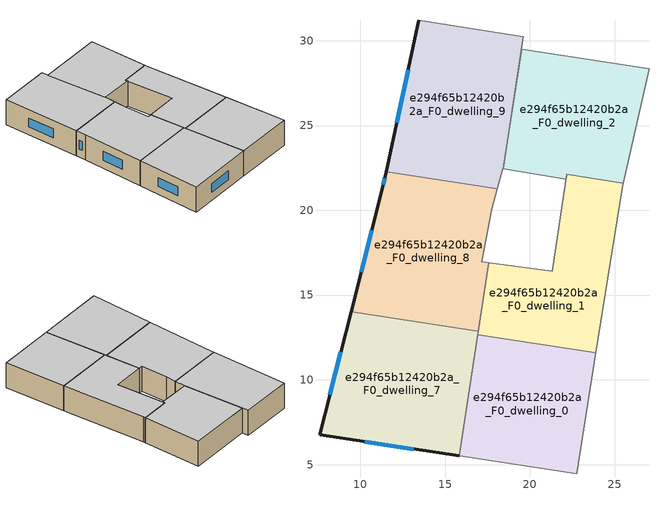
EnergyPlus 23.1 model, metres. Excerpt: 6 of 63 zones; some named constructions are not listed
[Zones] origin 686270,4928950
e294f65b12420b2a_F0_dwelling_0
 floor ground (EU_floor_Construction): 23.89,11.6 22.75,4.47 15.82,5.52 16.92,12.67 z0
 wall to e294f65b12420b2a_F0_dwelling_1 (EU_wall_Construction): 23.89,11.6 16.92,12.67 z0:3
 wall adiabatic (EU_wall_Construction): 16.92,12.67 15.82,5.52 22.75,4.47 23.89,11.6 z0:3
 ceiling to e294f65b12420b2a_F1_dwelling_0 (EU_floor_Construction): 22.75,4.47 23.89,11.6 16.92,12.67 15.82,5.52 z3
e294f65b12420b2a_F0_dwelling_1
 floor ground (EU_floor_Construction): 25.51,21.61 25.44,21.31 23.89,11.6 16.92,12.67 17.57,16.92 21.31,16.39 22.18,22.12 z0
 wall adiabatic (EU_wall_Construction): 22.18,22.12 21.31,16.39 17.57,16.92 16.92,12.67 / 23.89,11.6 25.44,21.31 25.51,21.61 22.19,22.12 z0:3
 ceiling to e294f65b12420b2a_F1_dwelling_1 (EU_floor_Construction): 23.89,11.6 25.44,21.31 25.51,21.61 22.19,22.12 21.31,16.39 17.57,16.92 16.92,12.67 z3
e294f65b12420b2a_F0_dwelling_2
 floor ground (EU_floor_Construction): 27.02,28.35 25.51,21.61 22.18,22.12 22.14,21.84 18.42,22.46 18.46,22.69 19.5,29.51 z0
 wall to e294f65b12420b2a_F0_dwelling_3 (EU_wall_Construction): 27.02,28.35 19.5,29.51 z0:3
 wall adiabatic (EU_wall_Construction): 19.5,29.51 18.46,22.69 18.42,22.46 22.14,21.84 22.18,22.12 25.51,21.61 27.02,28.35 z0:3
 ceiling to e294f65b12420b2a_F1_dwelling_2 (EU_floor_Construction): 25.51,21.61 27.02,28.35 19.5,29.51 18.46,22.69 18.42,22.46 22.14,21.84 22.18,22.12 z3
e294f65b12420b2a_F0_dwelling_7
 floor ground (EU_floor_Construction): 16.95,12.87 15.82,5.52 7.59,6.75 9.45,14.03 z0
 wall outside (EU_wall_Construction): 9.45,14.03 7.59,6.75 15.82,5.52 z0:3
 wall to e294f65b12420b2a_F0_dwelling_8 (EU_wall_Construction): 16.95,12.87 9.45,14.03 z0:3
 wall adiabatic (EU_wall_Construction): 15.82,5.52 16.95,12.87 z0:3
 window (EU_Window_Construction): 10.27,6.35 13.14,5.92 / 8.85,11.66 8.19,9.12 z0.98:2.02
 ceiling to e294f65b12420b2a_F1_dwelling_7 (EU_floor_Construction): 15.82,5.52 16.95,12.87 9.45,14.03 7.59,6.75 z3
e294f65b12420b2a_F0_dwelling_8
 floor ground (EU_floor_Construction): 18.07,21.26 17.75,20.06 17.17,16.97 17.57,16.92 16.95,12.87 9.45,14.03 11.27,21.14 11.51,22.27 z0
 wall outside (EU_wall_Construction): 11.51,22.27 11.27,21.14 9.45,14.03 z0:3
 wall adiabatic (EU_wall_Construction): 16.95,12.87 17.57,16.92 17.17,16.97 17.75,20.06 18.07,21.26 z0:3
 wall to e294f65b12420b2a_F0_dwelling_9 (EU_wall_Construction): 18.07,21.26 11.51,22.27 z0:3
 window (EU_Window_Construction): 10.68,18.83 10.04,16.34 / 11.43,21.9 11.35,21.51 z0.98:2.02
 ceiling to e294f65b12420b2a_F1_dwelling_8 (EU_floor_Construction): 16.95,12.87 17.57,16.92 17.17,16.97 17.75,20.06 18.07,21.26 11.51,22.27 11.27,21.14 9.45,14.03 z3
e294f65b12420b2a_F0_dwelling_9
 floor ground (EU_floor_Construction): 19.62,30.25 18.42,22.46 18.39,22.46 18.07,21.26 11.51,22.27 13.45,31.2 z0
 wall outside (EU_wall_Construction): 13.45,31.2 11.51,22.27 z0:3
 wall adiabatic (EU_wall_Construction): 18.07,21.26 18.39,22.46 18.42,22.46 19.62,30.25 z0:3
 wall to e294f65b12420b2a_F0_dwelling_10 (EU_wall_Construction): 19.62,30.25 13.45,31.2 z0:3
 window (EU_Window_Construction): 12.82,28.29 12.15,25.17 z0.98:2.02
 ceiling to e294f65b12420b2a_F1_dwelling_9 (EU_floor_Construction): 18.07,21.26 18.39,22.46 18.42,22.46 19.62,30.25 13.45,31.2 11.51,22.27 z3
[SCHEDULE:FILE] Column Number=1; Rows to Skip at Top=0; Number of Hours of Data=8760; Column Separator=Comma; Interpolate to Timestep=No; Minutes per Item=60; Adjust Schedule for Daylight Savings=Yes
Name | File
EU_Step8_GainSchedule_e294f65b12420b2a_F3_dwelling_5_f000 | ../../schedules/e294f65b12420b2a/e294f65b12420b2a_F3_dwelling_5_f000_gain.csv
EU_Step8_GainSchedule_e294f65b12420b2a_F3_dwelling_6_f000 | ../../schedules/e294f65b12420b2a/e294f65b12420b2a_F3_dwelling_6_f000_gain.csv
EU_Step8_GainSchedule_e294f65b12420b2a_F3_dwelling_7_f000 | ../../schedules/e294f65b12420b2a/e294f65b12420b2a_F3_dwelling_7_f000_gain.csv
EU_Step8_GainSchedule_e294f65b12420b2a_F3_dwelling_8_f000 | ../../schedules/e294f65b12420b2a/e294f65b12420b2a_F3_dwelling_8_f000_gain.csv
EU_Step8_GainSchedule_e294f65b12420b2a_F3_dwelling_9_f000 | ../../schedules/e294f65b12420b2a/e294f65b12420b2a_F3_dwelling_9_f000_gain.csv
EU_Step8_GainSchedule_e294f65b12420b2a_F3_dwelling_10_f000 | ../../schedules/e294f65b12420b2a/e294f65b12420b2a_F3_dwelling_10_f000_gain.csv
EU_Step8_GainSchedule_e294f65b12420b2a_F3_dwelling_11_f000 | ../../schedules/e294f65b12420b2a/e294f65b12420b2a_F3_dwelling_11_f000_gain.csv
EU_Step8_GainSchedule_e294f65b12420b2a_F4_dwelling_0_f000 | ../../schedules/e294f65b12420b2a/e294f65b12420b2a_F4_dwelling_0_f000_gain.csv
EU_Step8_GainSchedule_e294f65b12420b2a_F4_dwelling_1_f000 | ../../schedules/e294f65b12420b2a/e294f65b12420b2a_F4_dwelling_1_f000_gain.csv
EU_Step8_GainSchedule_e294f65b12420b2a_F4_dwelling_2_f000 | ../../schedules/e294f65b12420b2a/e294f65b12420b2a_F4_dwelling_2_f000_gain.csv
EU_Step8_GainSchedule_e294f65b12420b2a_F4_dwelling_3_f000 | ../../schedules/e294f65b12420b2a/e294f65b12420b2a_F4_dwelling_3_f000_gain.csv
EU_Step8_GainSchedule_e294f65b12420b2a_F4_dwelling_4_f000 | ../../schedules/e294f65b12420b2a/e294f65b12420b2a_F4_dwelling_4_f000_gain.csv
EU_Step8_GainSchedule_e294f65b12420b2a_F4_dwelling_5_f000 | ../../schedules/e294f65b12420b2a/e294f65b12420b2a_F4_dwelling_5_f000_gain.csv
EU_Step8_GainSchedule_e294f65b12420b2a_F4_dwelling_6_f000 | ../../schedules/e294f65b12420b2a/e294f65b12420b2a_F4_dwelling_6_f000_gain.csv
EU_Step8_GainSchedule_e294f65b12420b2a_F4_dwelling_7_f000 | ../../schedules/e294f65b12420b2a/e294f65b12420b2a_F4_dwelling_7_f000_gain.csv
EU_Step8_GainSchedule_e294f65b12420b2a_F4_dwelling_8_f000 | ../../schedules/e294f65b12420b2a/e294f65b12420b2a_F4_dwelling_8_f000_gain.csv
EU_Step8_GainSchedule_e294f65b12420b2a_F4_dwelling_9_f000 | ../../schedules/e294f65b12420b2a/e294f65b12420b2a_F4_dwelling_9_f000_gain.csv
EU_Step8_GainSchedule_e294f65b12420b2a_F4_dwelling_10_f000 | ../../schedules/e294f65b12420b2a/e294f65b12420b2a_F4_dwelling_10_f000_gain.csv
EU_Step8_GainSchedule_e294f65b12420b2a_F4_dwelling_11_f000 | ../../schedules/e294f65b12420b2a/e294f65b12420b2a_F4_dwelling_11_f000_gain.csv
